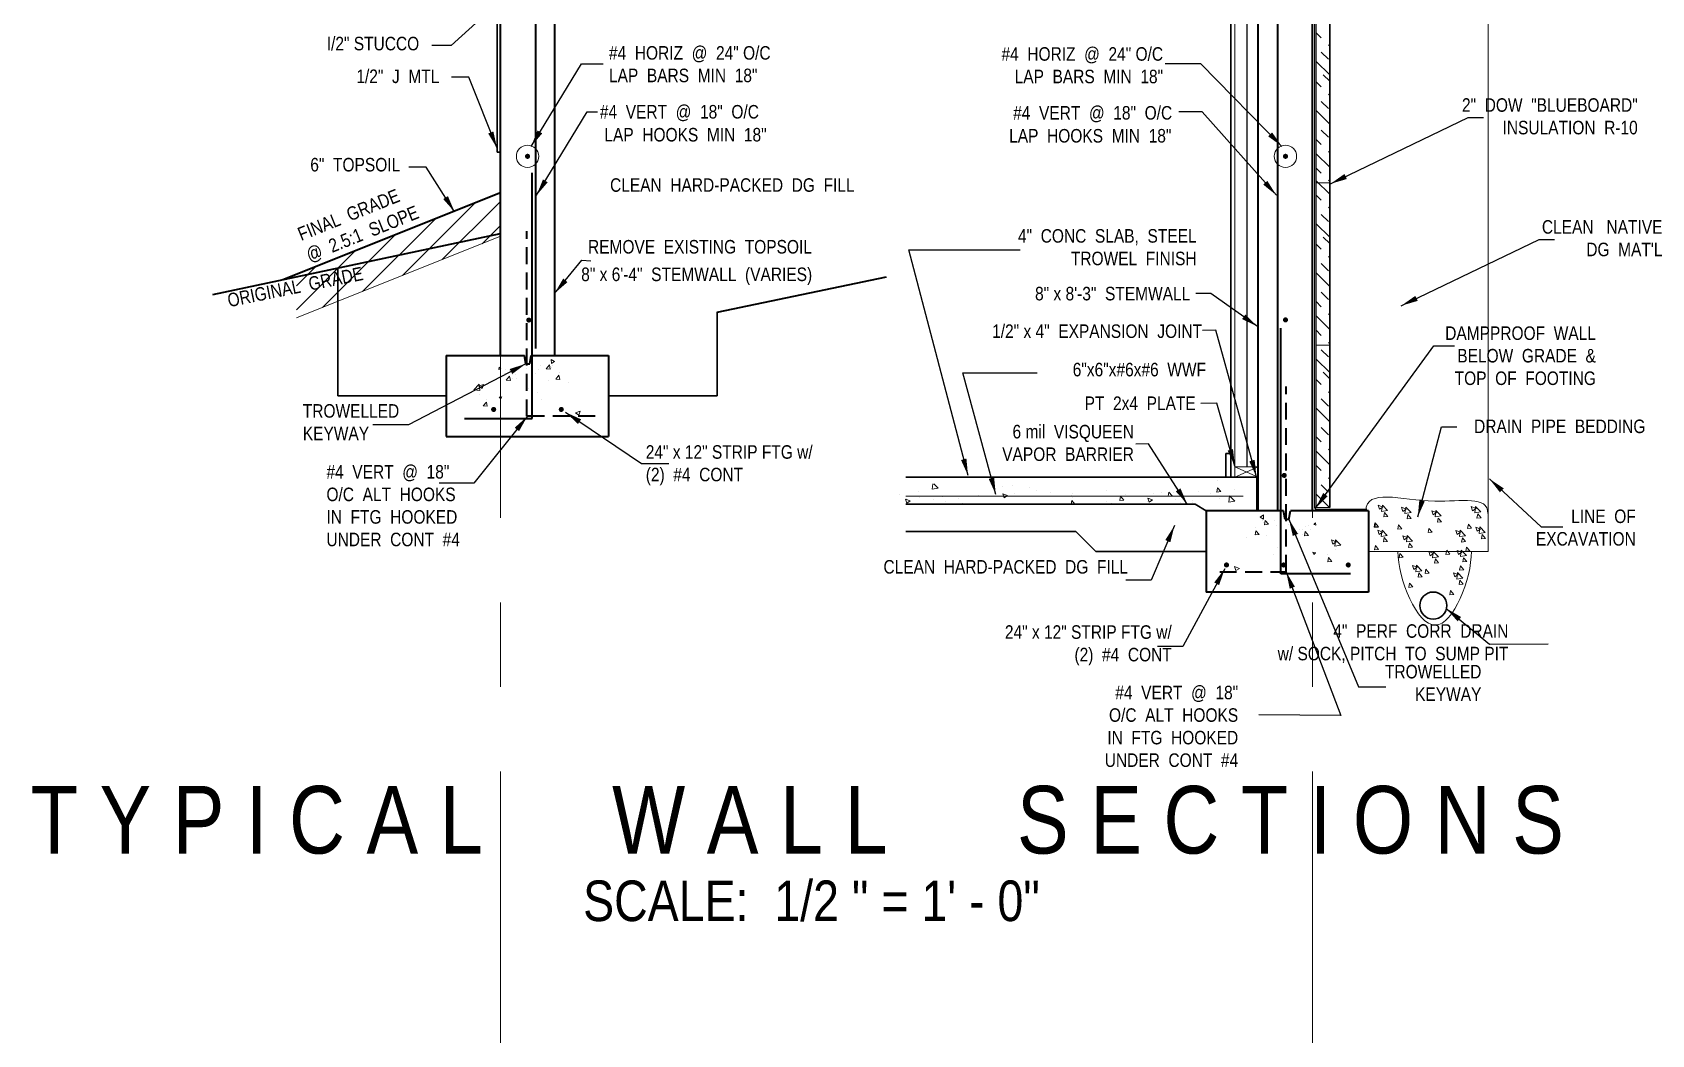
# Model space of a CAD drawing. Header units: inches. Extents: x 2775 to 28360, y 1488 to 9823.
# Drawn here: x 11704 to 11943.4, y 1911.3 to 2059.6 of the extents above; entities that cross this region are included whole.
import ezdxf

# ---------------------------------------------------------------- set-up
doc = ezdxf.new("R2010")
doc.units = ezdxf.units.IN
doc.header["$LTSCALE"] = 0.5
doc.header["$MEASUREMENT"] = 0
doc.linetypes.add('CENTER', pattern=[2, 1.25, -0.25, 0.25, -0.25])
doc.linetypes.add('DASHED', pattern=[0.75, 0.5, -0.25])
for name, color, linetype, lineweight in [('CONCRETE', 7, 'CONTINUOUS', 30), ('FOUNDATION', 7, 'CONTINUOUS', 40), ('FOUNDATION TEXT', 7, 'CONTINUOUS', 9), ('LAYOUT', 6, 'CONTINUOUS', 9)]:
    doc.layers.add(name, color=color, linetype=linetype, lineweight=lineweight)
doc.layers.add('FINFRAMING', color=4, linetype='CONTINUOUS')
doc.layers.add('INSULATION', color=30, linetype='CONTINUOUS')
doc.styles.add('ARCHENT', font='technical.ttf', dxfattribs={"height": 2})
doc.linetypes.add('BATTING', pattern='A,0.0001,-0.1,[134,ltypeshp.shx,S=0.1,R=0,X=-0.1,Y=0],-0.2,[134,ltypeshp.shx,S=0.1,R=180,X=0.1,Y=0],-0.1', length=0.4001)
doc.dimstyles.new('ARCHENTLTD', dxfattribs={"dimtxt": 12, "dimasz": 6, "dimexe": 9, "dimexo": 3, "dimgap": 1, "dimtad": 0, "dimdec": 4, "dimzin": 1, "dimdsep": 46, "dimlunit": 4, "dimtxsty": 'ARCHENT', "dimcen": 6, "dimaunit": 1, "dimadec": 5, "dimazin": 0, "dimtfac": 1, "dimtdec": 4, "dimtofl": 0, "dimtmove": 0, "dimatfit": 3, "dimfxl": 1, "dimfrac": 2, "dimtolj": 1, "dimtzin": 0, "dimarcsym": 0})

msp = doc.modelspace()

# ---------------------------------------------------------------- hatches: boundary and pattern name
at = {"layer": 'FOUNDATION', "lineweight": 9, "ltscale": 1.5}
h = msp.add_hatch(dxfattribs=at)
h.set_pattern_fill('ANSI31', color=3, scale=20, style=0)
h.set_pattern_definition([(45, (239.8236, 32.9975), (-1.76776695, 1.76776695), [])])
h.paths.add_polyline_path([(11773.03465, 2029.3321), (11773.03465, 2035.79429), (11743.03465, 2023.79429), (11743.03465, 2017.3321)])

# ---------------------------------------------------------------- linework, layer by layer
at = {"layer": 'CONCRETE', "color": 7, "linetype": 'Continuous', "lineweight": 20}
for p, q in [((11919.18515, 2130.99154), (11919.18515, 1982.7965)), ((11895.78069, 1989.2965), (11895.78069, 2009.2965))]:
    msp.add_line(p, q, dxfattribs=at)
at = {"layer": 'CONCRETE', "color": 7, "linetype": 'Continuous', "lineweight": 20, "ltscale": 0.125}
for p, q in [((11881.75861, 1995.25644), (11881.75861, 2089.81103)), ((11881.75861, 1993.7965), (11881.75861, 1995.25644)), ((11884.9371, 1993.7965), (11884.9371, 1988.7965)), ((11882.9807, 1990.98038), (11833.08638, 1990.98038))]:
    msp.add_line(p, q, dxfattribs=at)
at = {"layer": 'CONCRETE', "color": 7, "linetype": 'Continuous', "lineweight": 30}
for p, q in [((11881.13361, 1993.7965), (11881.13361, 2089.18621)), ((11833.08638, 1989.7965), (11875.86318, 1989.7965)), ((11833.08638, 1985.76499), (11858.25822, 1985.74944))]:
    msp.add_line(p, q, dxfattribs=at)
at = {"layer": 'CONCRETE', "color": 7, "linetype": 'Continuous', "lineweight": 30, "ltscale": 0.25}
msp.add_line((11772.71109, 2086.56214), (11772.71109, 2042.2914), dxfattribs=at)
at = {"layer": 'CONCRETE', "color": 7, "linetype": 'Continuous', "lineweight": 40, "ltscale": 0.15}
for p, q in [((11778.3775, 2085.41617), (11778.3775, 2012.78701)), ((11888.04475, 2085.46468), (11888.04475, 1988.7965))]:
    msp.add_line(p, q, dxfattribs=at)
at = {"layer": 'CONCRETE', "linetype": 'Continuous', "lineweight": 25, "ltscale": 0.25}
msp.add_line((11893.53069, 2085.234), (11893.53069, 1989.2965), dxfattribs=at)
at = {"layer": 'CONCRETE', "color": 7, "linetype": 'Continuous', "lineweight": 20, "ltscale": 0.25}
for p, q in [((11893.78069, 2085.1715), (11893.78069, 1989.2965)), ((11893.78062, 2037.29649), (11895.78062, 2037.29649)), ((11893.78062, 2013.29649), (11895.78062, 2013.29649)), ((11893.78069, 1989.2965), (11895.78069, 1989.2965))]:
    msp.add_line(p, q, dxfattribs=at)
at = {"layer": 'CONCRETE', "color": 7, "linetype": 'Continuous', "ltscale": 0.25}
for p, q in [((11895.78069, 1989.2965), (11895.78069, 2085.1715)), ((11894.5246, 2058.75263), (11893.78062, 2059.49662)), ((11895.58526, 2055.57065), (11894.5246, 2056.63131)), ((11895.78062, 2057.49662), (11895.58526, 2057.69197)), ((11895.78062, 2053.25398), (11893.78062, 2055.25398)), ((11894.5246, 2051.48056), (11893.78062, 2052.22454)), ((11895.78062, 2052.34586), (11894.82999, 2053.29649)), ((11895.58526, 2048.29858), (11894.5246, 2049.35924)), ((11895.78062, 2050.22454), (11895.58526, 2050.4199)), ((11895.78062, 2045.9819), (11893.78062, 2047.9819)), ((11895.58526, 2044.05594), (11894.5246, 2045.1166)), ((11894.5246, 2042.99528), (11893.78062, 2043.73926)), ((11895.78062, 2041.73926), (11895.58526, 2041.93462)), ((11895.78062, 2039.61794), (11893.78062, 2041.61794)), ((11894.5246, 2038.75263), (11893.78062, 2039.49662)), ((11895.78062, 2035.61794), (11893.78062, 2037.61794)), ((11895.78062, 2037.49662), (11895.58526, 2037.69197)), ((11894.5246, 2034.75263), (11893.78062, 2035.49662)), ((11895.58526, 2031.57065), (11894.5246, 2032.63131)), ((11895.78062, 2033.49662), (11895.58526, 2033.69197)), ((11895.78062, 2029.25398), (11893.78062, 2031.25398)), ((11894.5246, 2027.48056), (11893.78062, 2028.22454)), ((11895.78062, 2028.34586), (11894.82999, 2029.29649)), ((11895.58526, 2024.29858), (11894.5246, 2025.35924)), ((11895.78062, 2026.22454), (11895.58526, 2026.4199)), ((11895.78062, 2021.9819), (11893.78062, 2023.9819)), ((11895.58526, 2020.05594), (11894.5246, 2021.1166)), ((11894.5246, 2018.99528), (11893.78062, 2019.73926)), ((11895.78062, 2017.73926), (11895.58526, 2017.93462)), ((11895.78062, 2015.61794), (11893.78062, 2017.61794)), ((11894.5246, 2014.75263), (11893.78062, 2015.49662)), ((11895.78062, 2013.49662), (11895.58526, 2013.69197)), ((11895.78062, 2009.25398), (11893.78062, 2011.25398)), ((11895.58526, 2011.57065), (11894.5246, 2012.63131)), ((11895.78062, 2008.34586), (11894.82999, 2009.29649)), ((11894.5246, 2007.48056), (11893.78062, 2008.22454)), ((11895.78062, 2006.22454), (11895.58526, 2006.4199)), ((11895.78062, 2001.9819), (11893.78062, 2003.9819)), ((11895.78069, 2001.98191), (11893.78069, 2003.98191)), ((11895.58526, 2004.29858), (11894.5246, 2005.35924)), ((11894.5246, 1998.99528), (11893.78062, 1999.73926)), ((11894.52468, 1998.99528), (11893.78069, 1999.73927)), ((11895.58526, 2000.05594), (11894.5246, 2001.1166)), ((11895.58534, 2000.05594), (11894.52468, 2001.1166)), ((11895.78062, 1995.61794), (11893.78062, 1997.61794)), ((11895.78069, 1995.61795), (11893.78069, 1997.61795)), ((11895.78062, 1997.73926), (11895.58526, 1997.93462)), ((11895.78069, 1997.73927), (11895.58534, 1997.93462)), ((11894.5246, 1994.75263), (11893.78062, 1995.49662)), ((11894.52468, 1994.75264), (11893.78069, 1995.49663)), ((11895.58526, 1991.57065), (11894.5246, 1992.63131)), ((11895.58534, 1991.57066), (11894.52468, 1992.63132)), ((11895.78062, 1993.49662), (11895.58526, 1993.69197)), ((11895.78069, 1993.49663), (11895.58534, 1993.69198)), ((11895.78062, 1989.25398), (11893.78062, 1991.25398)), ((11895.78069, 1989.25399), (11893.78069, 1991.25399))]:
    msp.add_line(p, q, dxfattribs=at)
at = {"layer": 'CONCRETE', "color": 7, "linetype": 'Continuous', "lineweight": 30, "ltscale": 0.125}
for p, q in [((11772.6715, 2041.84493), (11772.6715, 2042.34493)), ((11773.1715, 2043.34493), (11773.1715, 2041.84493)), ((11773.1715, 2041.84493), (11772.6715, 2041.84493)), ((11881.13361, 1997.29644), (11880.40442, 1997.29644)), ((11880.40442, 1997.29644), (11880.40442, 1993.7965)), ((11885.21116, 1993.7965), (11833.08638, 1993.7965))]:
    msp.add_line(p, q, dxfattribs=at)
at = {"layer": 'CONCRETE', "color": 7, "linetype": 'Continuous', "lineweight": 40, "ltscale": 1.5}
for p, q in [((11777.85411, 2002.46472), (11777.85411, 2038.79956)), ((11888.56815, 1979.46446), (11888.56815, 2015.79929)), ((11767.85411, 2002.46999), (11777.85411, 2002.46999)), ((11898.83839, 1979.46972), (11888.56815, 1979.46446))]:
    msp.add_line(p, q, dxfattribs=at)
at = {"layer": 'CONCRETE', "color": 7, "linetype": 'DASHED', "lineweight": 40, "ltscale": 10}
for p, q in [((11777.07546, 2002.79149), (11777.07546, 2030.16925)), ((11889.3468, 1979.79123), (11889.3468, 2007.16899)), ((11787.17768, 2002.79676), (11777.17768, 2002.79676)), ((11879.51482, 1979.7965), (11889.3468, 1979.7965))]:
    msp.add_line(p, q, dxfattribs=at)
at = {"layer": 'CONCRETE', "lineweight": 30, "ltscale": 1.5}
for p, q in [((11749.14427, 2005.79676), (11749.14427, 2024.70771)), ((11805.21109, 2018.16558), (11805.21109, 2005.79676)), ((11765.17768, 2005.79676), (11749.14427, 2005.79676)), ((11805.21109, 2005.79676), (11789.17768, 2005.79676)), ((11885.21116, 1993.7965), (11833.08638, 1993.7965)), ((11861.21116, 1982.7965), (11858.21038, 1985.79728)), ((11861.21116, 1982.7965), (11877.51482, 1982.7965))]:
    msp.add_line(p, q, dxfattribs=at)
at = {"layer": 'CONCRETE', "lineweight": 9, "ltscale": 1.5}
for p, q in [((11780.69013, 2011.1922), (11780.72028, 2010.58969)), ((11780.72028, 2010.58969), (11781.18759, 2010.87587)), ((11773.0028, 2010.02853), (11772.95294, 2009.6881)), ((11772.95294, 2009.6881), (11773.23544, 2009.77944)), ((11772.99186, 2005.61222), (11773.39691, 2005.68452)), ((11773.39691, 2005.68452), (11773.2595, 2005.35203)), ((11885.97222, 1987.58943), (11885.50491, 1987.87561)), ((11886.00237, 1988.19194), (11885.97222, 1987.58943)), ((11893.6897, 1987.02827), (11893.73956, 1986.68784)), ((11893.73956, 1986.68784), (11893.45706, 1986.77917)), ((11893.70064, 1982.61196), (11893.29559, 1982.68426)), ((11893.29559, 1982.68426), (11893.433, 1982.35177))]:
    msp.add_line(p, q, dxfattribs=at)
at = {"layer": 'CONCRETE', "color": 7, "linetype": 'Continuous', "lineweight": 9, "ltscale": 3}
for p, q in [((11780.69715, 2011.2015), (11781.19457, 2010.86598)), ((11773.74579, 2009.04564), (11773.74579, 2009.04564)), ((11773.98899, 2009.70352), (11773.98899, 2009.70352)), ((11774.04891, 2008.15014), (11774.531, 2008.72467)), ((11774.64649, 2008.09783), (11774.53087, 2008.72465)), ((11774.56049, 2009.50387), (11774.56049, 2009.50387)), ((11779.9572, 2009.809), (11780.43929, 2010.38353)), ((11779.9572, 2009.809), (11780.55492, 2009.75671)), ((11780.55479, 2009.75668), (11780.43916, 2010.38351)), ((11780.78026, 2010.01679), (11780.78026, 2010.01679)), ((11780.8512, 2010.33206), (11780.8512, 2010.33206)), ((11781.34472, 2008.28708), (11781.82681, 2008.86161)), ((11781.9423, 2008.23476), (11781.82667, 2008.86159)), ((11781.90532, 2009.27528), (11781.90532, 2009.27528)), ((11769.26761, 2006.71677), (11770.0465, 2007.52853)), ((11769.26761, 2006.71677), (11770.15698, 2006.57884)), ((11769.97358, 2007.22783), (11770.67376, 2007.4966)), ((11769.97358, 2007.22783), (11770.471, 2006.89231)), ((11770.15684, 2006.57884), (11770.04636, 2007.52854)), ((11770.05669, 2006.04312), (11770.05669, 2006.04312)), ((11770.47087, 2006.89229), (11770.67363, 2007.49658)), ((11774.04891, 2008.15014), (11774.64663, 2008.09785)), ((11780.30012, 2008.14272), (11780.30012, 2008.14272)), ((11781.34472, 2008.28708), (11781.94243, 2008.23479)), ((11770.62115, 2004.31341), (11771.10324, 2004.88794)), ((11770.62115, 2004.31341), (11771.21886, 2004.26112)), ((11771.21873, 2004.26109), (11771.1031, 2004.88792)), ((11771.18175, 2005.30161), (11771.18175, 2005.30161)), ((11784.27599, 2003.29336), (11784.97618, 2003.56214)), ((11784.27599, 2003.29336), (11784.77341, 2002.95785)), ((11784.77328, 2002.95783), (11784.97604, 2003.56212)), ((11837.8874, 1992.14841), (11836.99803, 1992.01048)), ((11836.99814, 1992.01039), (11837.0892, 1992.79312)), ((11837.8874, 1992.14841), (11837.2688, 1992.79312)), ((11879.66572, 1991.63859), (11879.068, 1991.58629)), ((11879.06811, 1991.58626), (11879.18374, 1992.21309)), ((11879.66572, 1991.63859), (11879.18363, 1992.21312)), ((11881.64558, 1991.94434), (11881.64558, 1991.94434)), ((11833.75547, 1990.27086), (11833.05528, 1990.53963)), ((11833.25816, 1989.93521), (11833.05539, 1990.5395)), ((11833.15374, 1990.63774), (11833.15374, 1990.63774)), ((11833.75547, 1990.27086), (11833.25805, 1989.93534)), ((11848.12676, 1991.07173), (11847.42658, 1991.34051)), ((11847.62945, 1990.7361), (11847.42669, 1991.34039)), ((11848.12676, 1991.07173), (11847.62934, 1990.73622)), ((11857.56743, 1989.7965), (11857.66593, 1990.33051)), ((11858.11395, 1989.7965), (11857.66582, 1990.33055)), ((11865.32052, 1990.38354), (11864.7228, 1990.33125)), ((11864.72291, 1990.33121), (11864.83853, 1990.95803)), ((11865.32052, 1990.38354), (11864.83843, 1990.95808)), ((11865.63091, 1991.26769), (11865.63091, 1991.26769)), ((11868.86066, 1990.14999), (11868.86066, 1990.14999)), ((11869.58609, 1990.42975), (11868.8859, 1990.69853)), ((11869.08877, 1990.0942), (11868.88601, 1990.69849)), ((11869.58609, 1990.42975), (11869.08866, 1990.09424)), ((11869.152, 1990.93782), (11869.152, 1990.93782)), ((11869.67038, 1991.30934), (11869.67038, 1991.30934)), ((11870.96913, 1991.49324), (11870.96913, 1991.49324)), ((11872.49312, 1991.01106), (11871.8954, 1990.95877)), ((11871.89551, 1990.95873), (11872.01113, 1991.58556)), ((11872.49312, 1991.01106), (11872.01103, 1991.5856)), ((11872.6309, 1991.44603), (11872.6309, 1991.44603)), ((11879.5371, 1990.60109), (11879.5371, 1990.60109)), ((11881.73185, 1990.22132), (11880.84248, 1990.08339)), ((11880.8426, 1990.08338), (11880.95308, 1991.03308)), ((11881.73185, 1990.22132), (11880.95297, 1991.03308)), ((11903.62824, 1989.36488), (11902.92806, 1989.63366)), ((11903.13095, 1989.02934), (11902.92819, 1989.63363)), ((11903.62824, 1989.36488), (11903.13082, 1989.02936)), ((11903.44498, 1988.71589), (11903.55546, 1989.66559)), ((11904.33421, 1988.85382), (11903.55532, 1989.66559)), ((11907.08439, 1989.0601), (11906.38421, 1989.32888)), ((11906.5871, 1988.72456), (11906.38434, 1989.32885)), ((11906.90113, 1988.41111), (11907.01161, 1989.36081)), ((11907.79036, 1988.54904), (11907.01147, 1989.36081)), ((11917.40216, 1989.16167), (11916.70198, 1989.43045)), ((11916.90488, 1988.82613), (11916.70211, 1989.43042)), ((11917.2189, 1988.51268), (11917.32938, 1989.46238)), ((11918.10813, 1988.65061), (11917.32924, 1989.46238)), ((11885.99535, 1988.20123), (11885.49793, 1987.86572)), ((11885.8413, 1987.3318), (11885.8413, 1987.3318)), ((11885.91224, 1987.01652), (11885.91224, 1987.01652)), ((11886.7353, 1986.80874), (11886.13758, 1986.75645)), ((11886.13771, 1986.75642), (11886.25334, 1987.38325)), ((11886.7353, 1986.80874), (11886.25321, 1987.38327)), ((11902.98067, 1986.45046), (11902.49858, 1987.025)), ((11904.33421, 1988.85382), (11903.44484, 1988.71589)), ((11904.36819, 1987.97239), (11903.77047, 1987.92009)), ((11903.7706, 1987.92007), (11903.88623, 1988.5469)), ((11904.36819, 1987.97239), (11903.8861, 1988.54692)), ((11907.08439, 1989.0601), (11906.58697, 1988.72459)), ((11907.79036, 1988.54904), (11906.90099, 1988.41111)), ((11907.82434, 1987.66761), (11907.22662, 1987.61531)), ((11907.22675, 1987.61529), (11907.34238, 1988.24212)), ((11907.82434, 1987.66761), (11907.34225, 1988.24214)), ((11911.55715, 1988.55212), (11910.85696, 1988.82089)), ((11911.05986, 1988.21658), (11910.8571, 1988.82087)), ((11911.55715, 1988.55212), (11911.05972, 1988.2166)), ((11912.26311, 1988.04106), (11911.37374, 1987.90312)), ((11911.37388, 1987.90313), (11911.48436, 1988.85283)), ((11912.26311, 1988.04106), (11911.48423, 1988.85282)), ((11912.29709, 1987.15962), (11911.69938, 1987.10733)), ((11911.69951, 1987.1073), (11911.81513, 1987.73413)), ((11912.29709, 1987.15962), (11911.815, 1987.73415)), ((11916.15702, 1986.19494), (11916.27264, 1986.82176)), ((11916.7546, 1986.24725), (11916.27251, 1986.82179)), ((11917.40216, 1989.16167), (11916.90474, 1988.82616)), ((11918.10813, 1988.65061), (11917.21876, 1988.51268)), ((11918.14211, 1987.76918), (11917.54439, 1987.71688)), ((11917.54452, 1987.71686), (11917.66015, 1988.34369)), ((11918.14211, 1987.76918), (11917.66002, 1988.34371)), ((11885.34778, 1985.28682), (11884.75007, 1985.23452)), ((11884.7502, 1985.2345), (11884.86583, 1985.86133)), ((11884.78718, 1986.27502), (11884.78718, 1986.27502)), ((11885.34778, 1985.28682), (11884.86569, 1985.86135)), ((11886.39238, 1985.14246), (11886.39238, 1985.14246)), ((11891.7306, 1985.36801), (11891.7306, 1985.36801)), ((11891.7441, 1986.01547), (11891.7441, 1986.01547)), ((11892.64359, 1985.14988), (11892.04587, 1985.09758)), ((11892.04601, 1985.09756), (11892.16163, 1985.72439)), ((11892.13201, 1986.50361), (11892.13201, 1986.50361)), ((11892.64359, 1985.14988), (11892.1615, 1985.72441)), ((11892.70351, 1986.70325), (11892.70351, 1986.70325)), ((11892.94671, 1986.04538), (11892.94671, 1986.04538)), ((11896.71892, 1984.22756), (11896.01874, 1984.49634)), ((11896.22163, 1983.89202), (11896.01887, 1984.49632)), ((11896.53566, 1983.57858), (11896.64614, 1984.52827)), ((11897.42489, 1983.71651), (11896.646, 1984.52827)), ((11903.57738, 1985.65656), (11902.8772, 1985.92534)), ((11903.08009, 1985.32102), (11902.87733, 1985.92531)), ((11903.57738, 1985.65656), (11903.07996, 1985.32105)), ((11904.28334, 1985.1455), (11903.39398, 1985.00757)), ((11903.39412, 1985.00757), (11903.5046, 1985.95727)), ((11904.28334, 1985.1455), (11903.50446, 1985.95727)), ((11903.71974, 1984.21175), (11903.83537, 1984.83858)), ((11904.31733, 1984.26407), (11903.83524, 1984.8386)), ((11906.43682, 1986.14569), (11905.83911, 1986.09339)), ((11905.83924, 1986.09337), (11905.95487, 1986.7202)), ((11906.43682, 1986.14569), (11905.95473, 1986.72022)), ((11907.28771, 1984.8438), (11906.58753, 1985.11257)), ((11906.79042, 1984.50826), (11906.58766, 1985.11255)), ((11907.28771, 1984.8438), (11906.79029, 1984.50828)), ((11907.10445, 1984.19481), (11907.21493, 1985.14451)), ((11907.99368, 1984.33274), (11907.21479, 1985.1445)), ((11910.90958, 1985.6377), (11910.31186, 1985.58541)), ((11910.312, 1985.58538), (11910.42762, 1986.21221)), ((11910.90958, 1985.6377), (11910.42749, 1986.21223)), ((11915.12519, 1985.63769), (11914.425, 1985.90647)), ((11914.6279, 1985.30215), (11914.42514, 1985.90645)), ((11915.12519, 1985.63769), (11914.62777, 1985.30218)), ((11915.83115, 1985.12664), (11914.94179, 1984.9887)), ((11914.94192, 1984.9887), (11915.05241, 1985.9384)), ((11915.83115, 1985.12664), (11915.05227, 1985.9384)), ((11915.26755, 1984.19288), (11915.38317, 1984.81971)), ((11915.86514, 1984.2452), (11915.38305, 1984.81973)), ((11916.7546, 1986.24725), (11916.15688, 1986.19496)), ((11918.06293, 1986.11375), (11917.36274, 1986.38252)), ((11917.56564, 1985.77821), (11917.36288, 1986.3825)), ((11918.06293, 1986.11375), (11917.5655, 1985.77823)), ((11918.76889, 1985.60269), (11917.87952, 1985.46476)), ((11917.87966, 1985.46476), (11917.99014, 1986.41446)), ((11918.76889, 1985.60269), (11917.99001, 1986.41445)), ((11918.80287, 1984.72125), (11918.20516, 1984.66896)), ((11918.20529, 1984.66894), (11918.32091, 1985.29576)), ((11918.80287, 1984.72125), (11918.32078, 1985.29579)), ((11895.51075, 1982.30135), (11895.51075, 1982.30135)), ((11896.71892, 1984.22756), (11896.2215, 1983.89205)), ((11897.42489, 1983.71651), (11896.53552, 1983.57857)), ((11896.63581, 1983.04285), (11896.63581, 1983.04285)), ((11903.00308, 1983.09356), (11902.40536, 1983.04126)), ((11902.40549, 1983.04124), (11902.52112, 1983.66806)), ((11903.00308, 1983.09356), (11902.52099, 1983.66809)), ((11904.31733, 1984.26407), (11903.71961, 1984.21177)), ((11906.04256, 1981.87706), (11906.15819, 1982.50389)), ((11906.64015, 1981.92938), (11906.15805, 1982.50391)), ((11907.99368, 1984.33274), (11907.10431, 1984.19481)), ((11908.02766, 1983.4513), (11907.42994, 1983.39901)), ((11907.43007, 1983.39899), (11907.5457, 1984.02581)), ((11908.02766, 1983.4513), (11907.54557, 1984.02584)), ((11911.13028, 1982.50765), (11910.4301, 1982.77643)), ((11910.63299, 1982.17211), (11910.43023, 1982.7764)), ((11911.13028, 1982.50765), (11910.63286, 1982.17214)), ((11910.94702, 1981.85866), (11911.0575, 1982.80836)), ((11911.83625, 1981.99659), (11911.05736, 1982.80836)), ((11913.54692, 1982.39506), (11912.9492, 1982.34277)), ((11912.94934, 1982.34274), (11913.06496, 1982.96957)), ((11913.54692, 1982.39506), (11913.06483, 1982.96959)), ((11915.29704, 1982.68597), (11914.59685, 1982.95475)), ((11914.79975, 1982.35043), (11914.59699, 1982.95472)), ((11915.29704, 1982.68597), (11914.79961, 1982.35045)), ((11916.003, 1982.17491), (11915.11363, 1982.03698)), ((11915.11377, 1982.03698), (11915.22425, 1982.98668)), ((11916.003, 1982.17491), (11915.22412, 1982.98668)), ((11915.86514, 1984.2452), (11915.26742, 1984.1929)), ((11916.48466, 1982.87111), (11915.88694, 1982.81882)), ((11915.88708, 1982.8188), (11916.0027, 1983.44562)), ((11916.48466, 1982.87111), (11916.00257, 1983.44565)), ((11882.41651, 1980.2931), (11881.71632, 1980.56188)), ((11881.91922, 1979.95757), (11881.71646, 1980.56186)), ((11882.41651, 1980.2931), (11881.91909, 1979.95759)), ((11896.07135, 1981.31315), (11895.47364, 1981.26085)), ((11895.47377, 1981.26083), (11895.5894, 1981.88766)), ((11896.07135, 1981.31315), (11895.58926, 1981.88768)), ((11906.64015, 1981.92938), (11906.04243, 1981.87709)), ((11908.69908, 1980.45643), (11907.9989, 1980.72521)), ((11908.20179, 1980.12089), (11907.99903, 1980.72519)), ((11908.69908, 1980.45643), (11908.20166, 1980.12092)), ((11909.40504, 1979.94538), (11908.51568, 1979.80744)), ((11908.51582, 1979.80745), (11908.6263, 1980.75714)), ((11909.40504, 1979.94538), (11908.62616, 1980.75714)), ((11908.84144, 1979.01162), (11908.95707, 1979.63845)), ((11909.43903, 1979.06394), (11908.95694, 1979.63847)), ((11909.88513, 1979.54092), (11910.00076, 1980.16774)), ((11910.48272, 1979.59323), (11910.00062, 1980.16777)), ((11911.83625, 1981.99659), (11910.94688, 1981.85866)), ((11911.87023, 1981.11516), (11911.27251, 1981.06286)), ((11911.27264, 1981.06284), (11911.38827, 1981.68967)), ((11911.87023, 1981.11516), (11911.38814, 1981.68969)), ((11914.76137, 1979.3677), (11914.06118, 1979.63648)), ((11914.26408, 1979.03216), (11914.06132, 1979.63645)), ((11914.5781, 1978.71871), (11914.68858, 1979.66841)), ((11915.46733, 1978.85664), (11914.68845, 1979.66841)), ((11915.58017, 1980.09977), (11914.98246, 1980.04748)), ((11914.98259, 1980.04745), (11915.09822, 1980.67428)), ((11915.58017, 1980.09977), (11915.09808, 1980.6743)), ((11916.03698, 1981.29348), (11915.43927, 1981.24118)), ((11915.4394, 1981.24116), (11915.55502, 1981.86799)), ((11916.03698, 1981.29348), (11915.55489, 1981.86801)), ((11908.05151, 1977.54202), (11907.4538, 1977.48972)), ((11907.45393, 1977.4897), (11907.56956, 1978.11653)), ((11908.05151, 1977.54202), (11907.56942, 1978.11655)), ((11909.43903, 1979.06394), (11908.84131, 1979.01165)), ((11910.48272, 1979.59323), (11909.885, 1979.54094)), ((11914.76137, 1979.3677), (11914.26395, 1979.03219)), ((11915.46733, 1978.85664), (11914.57796, 1978.71871)), ((11915.50132, 1977.97521), (11914.9036, 1977.92291)), ((11914.90373, 1977.92289), (11915.01935, 1978.54972)), ((11915.50132, 1977.97521), (11915.01922, 1978.54974)), ((11914.1138, 1976.45329), (11913.51608, 1976.40099)), ((11913.51622, 1976.40097), (11913.63185, 1977.0278)), ((11914.1138, 1976.45329), (11913.63171, 1977.02782))]:
    msp.add_line(p, q, dxfattribs=at)
at = {"layer": 'CONCRETE', "color": 7, "linetype": 'Continuous', "ltscale": 3}
for p, q in [((11774.9484, 2009.01574), (11774.9484, 2009.01574)), ((11774.9619, 2008.36827), (11774.9619, 2008.36827)), ((11775.36127, 2008.98237), (11775.36127, 2008.98237)), ((11775.58981, 2008.44383), (11775.58981, 2008.44383)), ((11777.06388, 2009.83345), (11777.06388, 2009.83345)), ((11778.31061, 2009.05963), (11778.31061, 2009.05963)), ((11778.79685, 2009.68582), (11778.79685, 2009.68582)), ((11779.04005, 2010.3437), (11779.04005, 2010.3437)), ((11777.34455, 2006.82007), (11777.34455, 2006.82007)), ((11778.67526, 2006.35689), (11778.67526, 2006.35689)), ((11783.17641, 2007.82112), (11783.17641, 2007.82112)), ((11779.27462, 2005.33116), (11779.27462, 2005.33116)), ((11835.04839, 1991.69741), (11835.04839, 1991.69741)), ((11847.43011, 1992.40546), (11847.43011, 1992.40546)), ((11848.9483, 1992.54025), (11848.9483, 1992.54025)), ((11851.4517, 1992.21067), (11851.4517, 1992.21067)), ((11852.48117, 1991.76527), (11852.48117, 1991.76527)), ((11862.8365, 1991.76928), (11862.8365, 1991.76928)), ((11873.02593, 1992.06621), (11873.02593, 1992.06621)), ((11873.02605, 1992.04872), (11873.02605, 1992.04872)), ((11876.30736, 1991.71879), (11876.30736, 1991.71879)), ((11879.12753, 1993.2223), (11879.12753, 1993.2223)), ((11832.1724, 1991.17058), (11832.1724, 1991.17058)), ((11835.18546, 1990.75438), (11835.18546, 1990.75438)), ((11837.22347, 1990.53039), (11837.22347, 1990.53039)), ((11838.49196, 1990.86329), (11838.49196, 1990.86329)), ((11838.97278, 1990.25577), (11838.97278, 1990.25577)), ((11840.88026, 1990.69636), (11840.88026, 1990.69636)), ((11841.47618, 1989.92619), (11841.47618, 1989.92619)), ((11842.35784, 1989.82628), (11842.35784, 1989.82628)), ((11843.83019, 1991.08884), (11843.83019, 1991.08884)), ((11849.16841, 1991.31439), (11849.16841, 1991.31439)), ((11854.50664, 1991.53994), (11854.50664, 1991.53994)), ((11857.61554, 1991.06117), (11857.61554, 1991.06117)), ((11857.76721, 1991.37922), (11857.76721, 1991.37922)), ((11857.76823, 1990.83132), (11857.76823, 1990.83132)), ((11860.29269, 1991.04214), (11860.29269, 1991.04214)), ((11862.81929, 1990.19114), (11862.81929, 1990.19114)), ((11863.52243, 1989.92444), (11863.52243, 1989.92444)), ((11872.93932, 1990.43921), (11872.93932, 1990.43921)), ((11873.66841, 1990.04149), (11873.66841, 1990.04149)), ((11874.19888, 1990.37554), (11874.19888, 1990.37554)), ((11875.44272, 1990.10964), (11875.44272, 1990.10964)), ((11875.50224, 1990.30829), (11875.50224, 1990.30829)), ((11878.077, 1991.42602), (11878.077, 1991.42602)), ((11887.65245, 1987.34344), (11887.65245, 1987.34344)), ((11889.62862, 1986.83319), (11889.62862, 1986.83319)), ((11902.38309, 1986.39815), (11902.49872, 1987.02497)), ((11883.51609, 1984.82086), (11883.51609, 1984.82086)), ((11887.89565, 1986.68556), (11887.89565, 1986.68556)), ((11888.38189, 1986.05937), (11888.38189, 1986.05937)), ((11891.10269, 1985.44357), (11891.10269, 1985.44357)), ((11891.33123, 1985.98211), (11891.33123, 1985.98211)), ((11902.98067, 1986.45046), (11902.38296, 1986.39817)), ((11887.41788, 1982.3309), (11887.41788, 1982.3309)), ((11888.01724, 1983.35662), (11888.01724, 1983.35662)), ((11889.34795, 1983.81981), (11889.34795, 1983.81981))]:
    msp.add_line(p, q, dxfattribs=at)
at = {"layer": 'CONCRETE', "lineweight": 20, "ltscale": 1.5}
for p, q in [((11885.21116, 1993.7965), (11881.75861, 1995.2965)), ((11881.75861, 1995.2965), (11885.21116, 1995.2965)), ((11885.21116, 1995.2965), (11881.75861, 1993.7965)), ((11901.51482, 1982.7965), (11919.18515, 1982.7965))]:
    msp.add_line(p, q, dxfattribs=at)
at = {"layer": 'CONCRETE', "color": 12, "linetype": 'Continuous'}
msp.add_line((11833.08638, 1993.7965), (11885.24039, 1993.7965), dxfattribs=at)
at = {"layer": 'CONCRETE', "color": 7, "linetype": 'Continuous'}
msp.add_line((11833.08638, 1989.79302), (11875.86797, 1989.79302), dxfattribs=at)
at = {"layer": 'CONCRETE', "ltscale": 0.25}
msp.add_line((11877.51482, 1988.7965), (11875.86211, 1989.79728), dxfattribs=at)
at = {"layer": 'CONCRETE', "lineweight": 25}
msp.add_line((11893.78069, 1989.0465), (11901.24039, 1989.0465), dxfattribs=at)
at = {"layer": 'CONCRETE', "linetype": 'Continuous', "lineweight": 25, "ltscale": 0.5}
msp.add_line((11901.49039, 1988.7965), (11901.49039, 1988.0465), dxfattribs=at)
at = {"layer": 'CONCRETE', "color": 1, "linetype": 'Continuous', "ltscale": 1.5, "const_width": 0.375}
for points in [[(11777.37471, 2041.22677, -1), (11776.99971, 2041.22677, -1)], [(11889.04754, 2041.22677, 1), (11889.42254, 2041.22677, 1)], [(11777.56087, 2017.01686, -1), (11777.18587, 2017.01686, -1)], [(11889.04754, 2017.03927, 1), (11889.42254, 2017.03927, 1)], [(11888.86019, 1994.04657, 1), (11889.23519, 1994.04657, 1)]]:
    msp.add_lwpolyline(points, format="xyb", close=True, dxfattribs=at)
at = {"layer": 'CONCRETE', "color": 7, "linetype": 'Continuous', "ltscale": 1.5, "const_width": 0.375}
for points in [[(11771.99018, 2003.79676, 1), (11772.36518, 2003.79676, 1)], [(11782.36518, 2003.79676, -1), (11781.99018, 2003.79676, -1)], [(11880.32732, 1980.7965, 1), (11880.70232, 1980.7965, 1)], [(11889.14572, 1980.7965, -1), (11888.77072, 1980.7965, -1)], [(11898.70232, 1980.7965, -1), (11898.32732, 1980.7965, -1)]]:
    msp.add_lwpolyline(points, format="xyb", close=True, dxfattribs=at)
at = {"layer": 'CONCRETE', "color": 7, "linetype": 'Continuous', "ltscale": 0.25}
msp.add_circle((11911.08001, 1974.79547), 2, dxfattribs=at)
at = {"layer": 'CONCRETE', "linetype": 'Continuous', "lineweight": 25, "ltscale": 0.5}
msp.add_arc((11893.78069, 1989.2965), 0.25, 180, 270, dxfattribs=at)
at = {"layer": 'CONCRETE', "color": 7, "linetype": 'Continuous', "lineweight": 9, "ltscale": 0.125}
for points, start_tangent, end_tangent in [([(11919.14698, 1988.41309), (11911.29854, 1990.24476), (11901.10868, 1988.76268)], (0.014252469, 0.999898428), (-0.014252469, -0.999898428)), ([(11916.72547, 1982.79585), (11911.37519, 1971.89877), (11905.86326, 1982.79585)], (0, -1), (0, 1))]:
    msp.add_spline(points, degree=3, dxfattribs=dict(at, start_tangent=start_tangent, end_tangent=end_tangent))
at = {"layer": 'FINFRAMING', "color": 7, "linetype": 'Continuous', "lineweight": 9, "ltscale": 0.25}
for p, q in [((11773.25222, 2009.77936), (11773.00222, 2010.02936)), ((11773.25222, 2005.35994), (11773.00222, 2005.60994)), ((11893.44028, 1986.7791), (11893.69028, 1987.0291)), ((11893.44028, 1982.35968), (11893.69028, 1982.60968))]:
    msp.add_line(p, q, dxfattribs=at)
at = {"layer": 'FOUNDATION', "ltscale": 1.5}
for p, q in [((11773.21109, 2011.79676), (11773.21109, 2087.79677)), ((11781.21109, 2011.79676), (11781.21109, 2087.79677)), ((11885.21116, 1988.7965), (11885.21116, 2087.79677)), ((11893.21116, 1988.7965), (11893.21116, 2087.79677)), ((11805.21109, 2018.16558), (11830.27064, 2023.41597)), ((11765.17768, 2011.79676), (11776.73532, 2011.79676)), ((11765.17768, 2011.79676), (11765.17768, 1999.79676)), ((11777.73915, 2011.79676), (11789.17768, 2011.79676)), ((11789.17768, 2011.79676), (11789.17768, 1999.79676)), ((11765.17768, 1999.79676), (11789.17768, 1999.79676)), ((11888.95335, 1988.7965), (11877.51482, 1988.7965)), ((11877.51482, 1988.7965), (11877.51482, 1976.7965)), ((11901.51482, 1988.7965), (11889.95718, 1988.7965)), ((11901.51482, 1988.7965), (11901.51482, 1976.7965)), ((11901.51482, 1976.7965), (11877.51482, 1976.7965))]:
    msp.add_line(p, q, dxfattribs=at)
at = {"layer": 'FOUNDATION', "color": 3, "ltscale": 1.5}
msp.add_line((11741.02699, 2022.99123), (11773.21109, 2035.86487), dxfattribs=at)
at = {"layer": 'FOUNDATION', "color": 6, "ltscale": 1.5}
msp.add_line((11730.6536, 2020.79767), (11773.21109, 2029.79689), dxfattribs=at)
at = {"layer": 'FOUNDATION', "color": 3, "lineweight": 20, "ltscale": 1.5}
msp.add_line((11743.03465, 2017.3321), (11773.21109, 2029.40267), dxfattribs=at)
at = {"layer": 'FOUNDATION', "color": 7, "linetype": 'Continuous', "ltscale": 0.5}
for p, q in [((11776.95049, 2010.52821), (11776.73532, 2011.79676)), ((11777.52787, 2010.52862), (11777.74297, 2011.79676)), ((11889.16463, 1987.52836), (11888.94953, 1988.7965)), ((11889.74201, 1987.52794), (11889.95718, 1988.7965))]:
    msp.add_line(p, q, dxfattribs=at)
at = {"layer": 'FOUNDATION', "color": 7, "linetype": 'Continuous', "ltscale": 0.125}
for p, q in [((11776.95049, 2010.52821), (11777.52787, 2010.52862)), ((11889.74201, 1987.52794), (11889.16463, 1987.52836))]:
    msp.add_line(p, q, dxfattribs=at)
at = {"layer": 'FOUNDATION TEXT', "color": 7, "linetype": 'Continuous', "ltscale": 0.15}
for centre in [(11777.18721, 2041.22677), (11889.23504, 2041.22677)]:
    msp.add_circle(centre, 1.64903, dxfattribs=at)
at = {"layer": 'INSULATION', "linetype": 'BATTING', "ltscale": 8}
msp.add_line((11883.53132, 2088.08991), (11883.4995, 1995.25644), dxfattribs=at)
at = {"layer": 'LAYOUT', "color": 1, "linetype": 'CENTER', "lineweight": 9, "ltscale": 100}
for p, q in [((11773.21109, 1487.75827), (11773.21109, 2432.3433)), ((11893.21109, 1487.75827), (11893.21109, 2432.3433))]:
    msp.add_line(p, q, dxfattribs=at)

# ---------------------------------------------------------------- texts
at = {"layer": 'CONCRETE', "color": 7, "linetype": 'Continuous', "lineweight": 9, "ltscale": 0.125, "style": 'ARCHENT'}
for s, insert, char_height, attachment_point in [('I/2" STUCCO', (11747.50247, 2058.90088), 2, 1), ('6"  TOPSOIL', (11745.07, 2040.99308), 2, 1), ('4"  CONC  SLAB,  STEEL  \\PTROWEL  FINISH', (11876.09078, 2030.46037), 2, 3), ('1/2" x 4"  EXPANSION  JOINT', (11876.90266, 2016.36935), 2, 3), ('DAMPPROOF  WALL \\PBELOW  GRADE  &\\PTOP  OF  FOOTING', (11935.12497, 2016.07811), 2, 3), ('6"x6"x#6x#6  WWF', (11877.48732, 2010.6923), 2, 3), ('PT  2x4  PLATE', (11875.96716, 2005.71319), 2, 3), ('DRAIN  PIPE  BEDDING', (11942.44603, 2002.29824), 2, 3), ('4"  PERF  CORR  DRAIN\\Pw/ SOCK, PITCH  TO  SUMP PIT', (11922.19258, 1972.03004), 2, 3), ('T Y P I C A L      W A L L      S E C T I O N S', (11703.72716, 1948.12371), 10, 1), ('\\A1;SCALE:  1/2 " = 1\' - 0"', (11785.40381, 1934.1357), 6, 1)]:
    msp.add_mtext(s, dxfattribs=dict(at, insert=insert, char_height=char_height, attachment_point=attachment_point))
at = {"layer": 'CONCRETE', "color": 7, "linetype": 'Continuous', "lineweight": 9, "ltscale": 0.15, "char_height": 2, "width": 29.8125, "attachment_point": 3, "style": 'ARCHENT'}
for s, insert in [('2"  DOW  "BLUEBOARD"\\PINSULATION  R-10  ', (11941.31159, 2049.81288)), ("CLEAN   NATIVE\\PDG  MAT'L", (11944.96497, 2031.78966)), ('LINE  OF\\PEXCAVATION', (11941.01746, 1988.99867))]:
    msp.add_mtext(s, dxfattribs=dict(at, insert=insert))
at = {"layer": 'CONCRETE', "color": 7, "linetype": 'Continuous', "lineweight": 9, "ltscale": 0.125, "insert": (11866.83145, 2001.51556), "char_height": 2, "width": 36.0625, "attachment_point": 3, "style": 'ARCHENT'}
msp.add_mtext('6 mil  VISQUEEN  \\PVAPOR  BARRIER', dxfattribs=at)
at = {"layer": 'FOUNDATION TEXT', "color": 7, "linetype": 'Continuous', "lineweight": 9, "ltscale": 0.15, "char_height": 2, "style": 'ARCHENT'}
for s, insert, width, attachment_point in [('#4  HORIZ  @  24" O/C\\PLAP  BARS  MIN  18"', (11789.22459, 2057.52345), 30.1875, 1), ('#4  HORIZ  @  24" O/C\\PLAP  BARS  MIN  18"', (11871.14062, 2057.36624), 30.1875, 3), ('CLEAN  HARD-PACKED  DG  FILL', (11789.38639, 2037.98067), 51.7326922, 1), ('REMOVE  EXISTING  TOPSOIL', (11786.12509, 2028.85488), 51.7326922, 1), ('#4  VERT  @  18"\\PO/C  ALT  HOOKS  \\PIN  FTG  HOOKED\\PUNDER  CONT  #4', (11747.45785, 1995.57139), 36.125, 1), ('CLEAN  HARD-PACKED  DG  FILL', (11865.94933, 1981.52376), 51.7326922, 3), ('#4  VERT  @  18"\\PO/C  ALT  HOOKS  \\PIN  FTG  HOOKED\\PUNDER  CONT  #4', (11882.24148, 1962.93756), 36.125, 3)]:
    msp.add_mtext(s, dxfattribs=dict(at, insert=insert, width=width, attachment_point=attachment_point))
at = {"layer": 'FOUNDATION TEXT', "color": 7, "linetype": 'Continuous', "lineweight": 9, "ltscale": 0.125, "char_height": 2, "style": 'ARCHENT'}
for s, insert, attachment_point in [('1/2"  J  MTL', (11751.87733, 2054.06164), 1), ('TROWELLED\\PKEYWAY', (11743.96282, 2004.5801), 1), ('TROWELLED\\PKEYWAY', (11918.19879, 1966.02248), 3)]:
    msp.add_mtext(s, dxfattribs=dict(at, insert=insert, attachment_point=attachment_point))
at = {"layer": 'FOUNDATION TEXT', "color": 7, "linetype": 'Continuous', "lineweight": 9, "ltscale": 0.15, "char_height": 2, "style": 'ARCHENT'}
for s, insert, attachment_point in [('#4  VERT  @  18"  O/C', (11787.88015, 2048.81728), 1), ('#4  VERT  @  18"  O/C', (11872.48507, 2048.66008), 3), ('LAP  HOOKS  MIN  18"', (11788.54618, 2045.42392), 1), ('LAP  HOOKS  MIN  18"', (11872.36969, 2045.26671), 3), ('8" x 6\'-4"  STEMWALL  (VARIES)', (11785.11901, 2024.77762), 1), ('8" x 8\'-3"  STEMWALL', (11875.15944, 2021.92732), 3)]:
    msp.add_mtext(s, dxfattribs=dict(at, insert=insert, attachment_point=attachment_point))
at = {"layer": 'FOUNDATION TEXT', "color": 7, "linetype": 'Continuous', "lineweight": 9, "ltscale": 0.125, "char_height": 2, "width": 22.375, "attachment_point": 1, "style": 'ARCHENT'}
for s, insert, rotation in [('FINAL  GRADE\\P@  2.5:1  SLOPE', (11742.97776, 2030.54898), 21.8704644), ('ORIGINAL  GRADE', (11732.65917, 2020.87053), 11.4925645)]:
    msp.add_mtext(s, dxfattribs=dict(at, insert=insert, rotation=rotation))
at = {"layer": 'FOUNDATION TEXT', "color": 7, "linetype": 'Continuous', "lineweight": 9, "ltscale": 0.05, "char_height": 2, "style": 'ARCHENT'}
for insert, attachment_point in [((11794.66469, 1998.50517), 1), ((11872.42482, 1971.87806), 3)]:
    msp.add_mtext('24" x 12" STRIP FTG w/\\P(2)  #4  CONT', dxfattribs=dict(at, insert=insert, attachment_point=attachment_point))

# ---------------------------------------------------------------- leaders
at = {"layer": 'CONCRETE', "color": 7, "lineweight": 9, "ltscale": 0.25}
for points in [[(11772.67848, 2063.77123), (11765.88749, 2057.60465), (11763.05401, 2057.60465)], [(11893.66972, 1989.1769), (11911.14806, 2013.21005), (11914.24218, 2013.20775)]]:
    msp.add_leader(points, dimstyle='ARCHENTLTD', override={"dimasz": 2.5, "dimgap": 2, "dimtad": 0}, dxfattribs=at)
at = {"layer": 'CONCRETE', "color": 7, "linetype": 'Continuous', "lineweight": 9, "ltscale": 0.125}
for points in [[(11772.68153, 2042.42854), (11768.48597, 2052.92129), (11765.93287, 2052.92129)], [(11895.88092, 2037.16246), (11916.26282, 2046.97484), (11918.51611, 2046.97484)], [(11766.4042, 2033.01085), (11762.20864, 2039.64305), (11759.65555, 2039.64305)], [(11906.35115, 2019.13923), (11926.73305, 2028.95162), (11928.98635, 2028.95162)], [(11842.30466, 1994.00907), (11833.53279, 2027.3939), (11849.99135, 2027.3846)], [(11846.41795, 1991.21394), (11841.52483, 2009.22244), (11852.53429, 2009.22244)], [(11908.78468, 1987.89426), (11912.2982, 2001.21292), (11914.5515, 2001.21292)], [(11919.38187, 1993.52969), (11927.03094, 1986.45769), (11930.24002, 1986.45479)], [(11913.00713, 1974.36913), (11919.41722, 1969.10837), (11928.06803, 1969.13786)]]:
    msp.add_leader(points, dimstyle='ARCHENTLTD', override={"dimasz": 2.5, "dimgap": 2, "dimtad": 0}, dxfattribs=at)
at = {"layer": 'CONCRETE', "color": 7, "linetype": 'Continuous', "lineweight": 20, "ltscale": 0.125}
for points in [[(11884.94545, 1993.82398), (11878.92661, 2015.54064), (11876.94832, 2015.47474)], [(11881.76557, 1995.41874), (11879.10449, 2004.72825), (11876.74229, 2004.69604)], [(11874.71275, 1989.79933), (11868.99553, 1998.71564), (11867.10271, 1998.67706)]]:
    msp.add_leader(points, dimstyle='ARCHENTLTD', override={"dimasz": 2.5, "dimgap": 2, "dimtad": 0}, dxfattribs=at)
at = {"layer": 'FOUNDATION TEXT', "color": 7, "linetype": 'Continuous', "ltscale": 0.15}
for points in [[(11777.71027, 2042.69972), (11785.14308, 2054.89921), (11788.37503, 2054.89921)], [(11888.71198, 2042.69972), (11876.69649, 2054.89921), (11871.42607, 2054.89921)], [(11778.51878, 2035.46188), (11786.00493, 2047.79467), (11787.51317, 2047.79467)], [(11887.90348, 2035.46188), (11876.93246, 2047.79467), (11873.47127, 2047.79467)], [(11781.18155, 2020.96065), (11785.2205, 2025.85008), (11786.54089, 2025.77249)], [(11885.10044, 2016.05534), (11878.18596, 2020.94476), (11875.99835, 2020.95027)]]:
    msp.add_leader(points, dimstyle='ARCHENTLTD', override={"dimasz": 2.5, "dimgap": 2, "dimtad": 0}, dxfattribs=at)
at = {"layer": 'FOUNDATION TEXT', "color": 7, "lineweight": 20, "ltscale": 0.25}
for points in [[(11776.94726, 2010.55422), (11759.57907, 2001.52961), (11754.32963, 2001.52961)], [(11777.17448, 2002.79422), (11769.26417, 1992.9142), (11764.12371, 1992.9142)], [(11889.74524, 1987.55396), (11900.00846, 1962.75371), (11904.04509, 1962.75371)]]:
    msp.add_leader(points, dimstyle='ARCHENTLTD', override={"dimasz": 2.5, "dimgap": 2, "dimtad": 0}, dxfattribs=at)
at = {"layer": 'FOUNDATION TEXT', "color": 7, "linetype": 'Continuous', "lineweight": 9, "ltscale": 0.05}
for points in [[(11782.80668, 2003.38283), (11794.03166, 1995.81589), (11798.09196, 1995.81464)], [(11872.82275, 1986.61961), (11869.37943, 1978.54161), (11865.63624, 1978.54161)], [(11880.24836, 1980.22196), (11874.0715, 1968.71849), (11870.32831, 1968.71849)]]:
    msp.add_leader(points, dimstyle='ARCHENTLTD', override={"dimasz": 2.5, "dimgap": 2, "dimtad": 0}, dxfattribs=at)
at = {"layer": 'FOUNDATION TEXT', "color": 7, "lineweight": 9, "ltscale": 0.25}
msp.add_leader([(11889.35392, 1979.76826), (11897.42671, 1958.54132), (11885.27033, 1958.64603)], dimstyle='ARCHENTLTD', override={"dimasz": 2.5, "dimgap": 2, "dimtad": 0}, dxfattribs=at)

doc.saveas('drawing.dxf')
